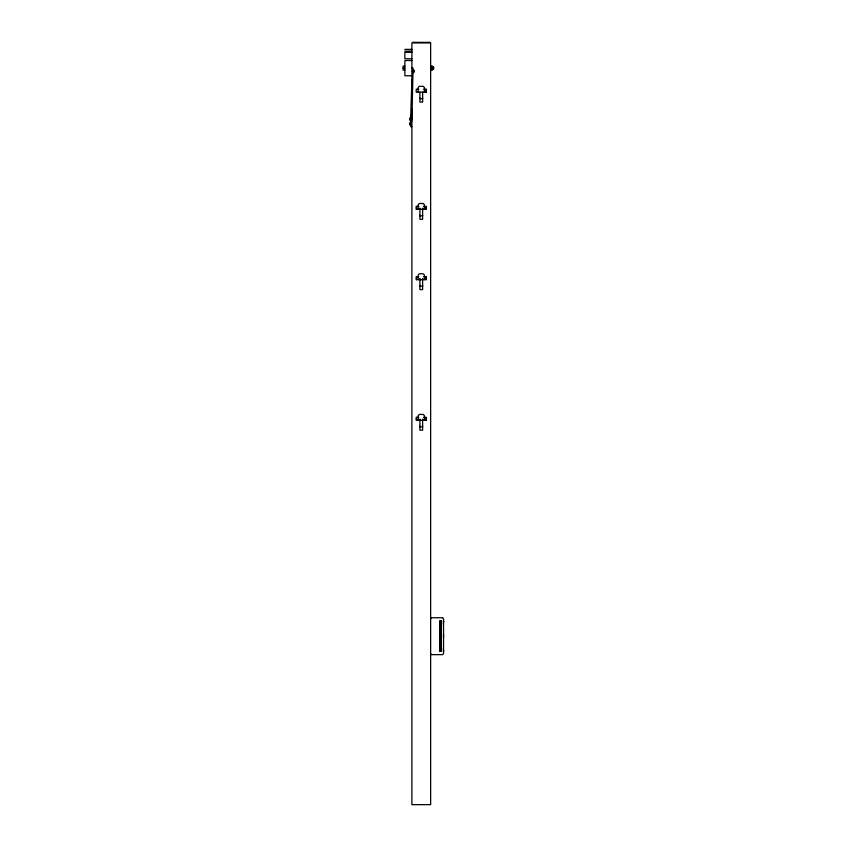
<?xml version="1.0" encoding="UTF-8"?>
<svg xmlns="http://www.w3.org/2000/svg" width="847" height="847" viewBox="0 0 847 847"><rect width="100%" height="100%" fill="white"/><g stroke="black" fill="none" stroke-linecap="round" stroke-linejoin="round"><path stroke-width="1.27" d="M419.921 419.106L419.921 426.814L422.621 426.814L422.621 419.106M419.921 278.483L419.921 286.191L422.621 286.191L422.621 278.483M419.921 208.171L419.921 215.869L422.621 215.869L422.621 208.171M419.921 92.154L419.921 98.686L422.621 98.686L422.621 92.154M411.896 79.851L410.731 115.001L410.731 126.722L411.896 126.722M443.542 651.375L443.892 650.782M424.379 419.403L422.621 420.281M443.542 634.435L443.542 637.95M431.367 617.823L430.647 618.913L430.647 653.482L431.367 654.562M442.812 654.562L443.542 653.482L443.542 618.913L442.812 617.823M412.489 42.35L430.054 42.35M404.866 49.38L411.896 49.38M404.866 51.138L411.896 51.138M411.896 52.313L404.866 52.313L404.866 58.761L411.896 58.761M411.896 60.518L404.866 60.518L404.866 75.743L411.896 75.743M404.866 66.098L403.108 66.098L403.108 70.163L404.866 70.163M430.647 66.098L432.404 66.098L432.404 70.163L430.647 70.163M432.404 66.955L433.579 66.955L433.579 69.306L432.404 69.306M432.404 67.305L433.579 67.305M403.108 68.131L404.866 68.131M411.896 68.131L413.071 68.131L411.896 119.692M430.647 68.131L433.579 68.131M432.404 68.956L433.579 68.956M411.896 71.444L413.95 71.444M418.799 89.221L416.216 89.221L416.216 92.154L426.337 92.154L426.337 89.221L423.754 89.221M410.731 116.177L411.896 116.177M410.731 117.934L409.853 117.934L409.853 120.274L410.731 120.274M409.853 119.109L410.731 119.109M410.731 120.867L411.896 120.867M410.731 122.624L409.853 122.624L409.853 124.964L410.731 124.964M409.853 123.8L410.731 123.8M418.799 206.414L416.216 206.414L416.216 209.336L426.337 209.336L426.337 206.414L423.754 206.414M418.799 276.725L416.216 276.725L416.216 279.658L426.337 279.658L426.337 276.725L423.754 276.725M418.799 417.349L416.216 417.349L416.216 420.281L426.337 420.281L426.337 417.349L423.754 417.349M431.822 617.738L442.367 617.738M431.822 654.646L442.367 654.646M418.164 419.403L419.921 420.281M443.542 621.02L443.892 621.603M441.276 621.02L441.276 651.375M441.043 624.535L441.043 647.913M440.609 621.02L440.609 651.375M440.175 624.535L440.175 647.913M439.942 621.02L439.942 651.375M430.647 618.194L430.647 42.932L411.896 42.932L411.896 99.798M430.647 653.895L430.647 804.65L411.896 804.65L411.896 109.062M426.009 89.221L426.009 92.154M426.009 206.414L426.009 209.336M426.009 276.725L426.009 279.658M426.009 417.349L426.009 420.281M424.379 92.154L424.379 87.463L423.204 86.299L419.339 86.299L418.164 87.463L418.164 92.154M424.379 209.336L424.379 204.656L423.204 203.481L419.339 203.481L418.164 204.656L418.164 209.336M424.379 279.658L424.379 274.968L423.204 273.793L419.339 273.793L418.164 274.968L418.164 279.658M424.379 420.281L424.379 415.591L423.204 414.416L419.339 414.416L418.164 415.591L418.164 420.281M422.621 98.008L422.621 102.116L419.921 102.116L419.921 98.008M422.621 208.754L422.621 209.336M422.621 215.202L422.621 219.299L419.921 219.299L419.921 215.202M422.621 279.065L422.621 279.658M422.621 285.513L422.621 289.61L419.921 289.61L419.921 285.513M422.621 426.136L422.621 430.234L419.921 430.234L419.921 426.136M419.921 208.754L419.921 209.336M419.921 279.065L419.921 279.658M416.533 206.414L416.533 209.336M416.533 276.725L416.533 279.658M416.533 417.349L416.533 420.281M413.95 70.269L413.071 70.269L413.071 72.62L413.95 72.62L413.95 70.269M441.552 621.02L439.667 621.02L439.667 624.535L441.552 624.535L441.552 621.02M441.552 647.913L439.667 647.913L439.667 651.375L441.552 651.375L441.552 647.913"/></g></svg>
